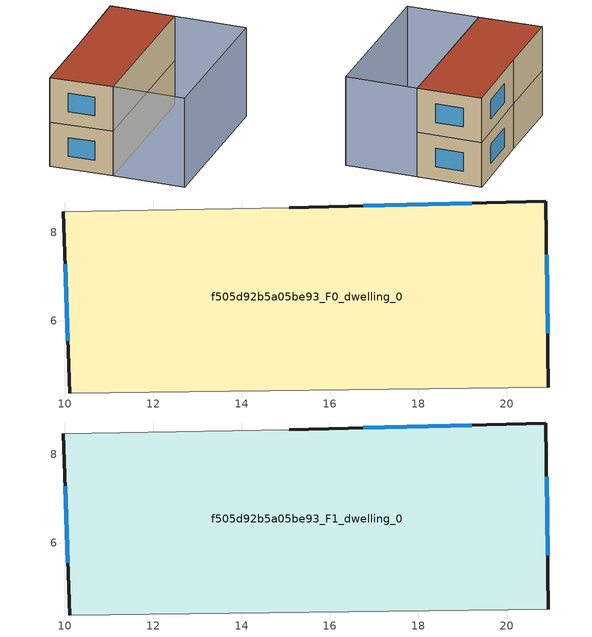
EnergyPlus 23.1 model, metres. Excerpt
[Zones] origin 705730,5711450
f505d92b5a05be93_F0_dwelling_0
 floor ground (EU_floor_Construction): 20.89,8.71 20.94,4.5 10.11,4.37 9.96,8.47 15.08,8.56 z0
 wall outside (EU_wall_Construction): 20.94,4.5 20.89,8.71 15.08,8.56 / 9.96,8.47 10.11,4.37 z0:3
 wall adiabatic (EU_wall_Construction): 10.11,4.37 20.94,4.5 / 15.08,8.56 9.96,8.47 z0:3
 window (EU_Window_Construction): 20.93,5.72 20.9,7.5 / 10,7.29 10.07,5.56 / 19.21,8.67 16.76,8.6 z0.87:2.13
f505d92b5a05be93_F1_dwelling_0
 floor to f505d92b5a05be93_F0_dwelling_0 (EU_floor_Construction): 20.89,8.71 20.94,4.5 10.11,4.37 9.96,8.47 15.08,8.56 z3
 wall outside (EU_wall_Construction): 20.94,4.5 20.89,8.71 15.08,8.56 / 9.96,8.47 10.11,4.37 z3:6
 wall adiabatic (EU_wall_Construction): 10.11,4.37 20.94,4.5 / 15.08,8.56 9.96,8.47 z3:6
 window (EU_Window_Construction): 20.93,5.72 20.9,7.5 / 10,7.29 10.07,5.56 / 19.21,8.67 16.76,8.6 z3.87:5.13
 roof outside (EU_roof_Construction): 20.94,4.5 20.89,8.71 15.08,8.56 9.96,8.47 10.11,4.37 z6
shading: 15.18,8.56 9.96,8.47 / 10.11,4.37 20.94,4.5 / 20.94,4.5 21,-0.16 / 21,-0.16 10.16,-0.28 / 10.16,-0.28 10.11,4.37 z0:6
[Building]
EU S2 Campaign: North Axis=0; Terrain=City; Solar Distribution=FullExterior
[Site:Location]
London: Latitude=51.5; Longitude=-0.5; Time Zone=0; Elevation=25
[SizingPeriod:WeatherFileDays]
AnnualSizingPeriod: Begin Month=1; Begin Day of Month=1; End Month=12; End Day of Month=31; Day of Week for Start Day=Monday; Use Weather File Daylight Saving Period=No; Use Weather File Rain and Snow Indicators=No
[MATERIAL]
EU_InternalMass_Material: Roughness=MediumRough; Thickness=0.1; Conductivity=1; Density=1800; Specific Heat=900; Thermal Absorptance=0.9; Solar Absorptance=0.7; Visible Absorptance=0.7
[MATERIAL:NOMASS] Roughness=MediumRough; Thermal Absorptance=0.9; Solar Absorptance=0.7; Visible Absorptance=0.7
Name | Thermal Resistance
EU_wall_NoMass | 0.724719
EU_roof_NoMass | 2.98947
EU_floor_NoMass | 2.39157
[WINDOWMATERIAL:SIMPLEGLAZINGSYSTEM]
EU_Window_SimpleGlazing: UFactor=2.63425; Solar Heat Gain Coefficient=0.76; Visible Transmittance=0.76
[CONSTRUCTION]
EU_wall_Construction: EU_wall_NoMass
EU_roof_Construction: EU_roof_NoMass
EU_floor_Construction: EU_floor_NoMass
EU_Window_Construction: EU_Window_SimpleGlazing
EU_InternalMass_Construction: EU_InternalMass_Material
[ZONE] Type=1; Multiplier=1; Ceiling Height=autocalculate; Volume=135.406; Floor Area=autocalculate; Part of Total Floor Area=Yes
f505d92b5a05be93_F0_dwelling_0; f505d92b5a05be93_F1_dwelling_0
[INTERNALMASS] Construction=EU_InternalMass_Construction; Surface Area=45.1352
Name | Zone or ZoneList
f505d92b5a05be93_F0_dwelling_0_EU_InternalMass | f505d92b5a05be93_F0_dwelling_0
f505d92b5a05be93_F1_dwelling_0_EU_InternalMass | f505d92b5a05be93_F1_dwelling_0
[OTHEREQUIPMENT] Fuel Type=Electricity; Design Level Calculation Method=Watts/Area; Power per Zone Floor Area=1; Fraction Latent=0; Fraction Radiant=0; Fraction Lost=0; Carbon Dioxide Generation Rate=0; EndUse Subcategory=EU_Step8_InternalGains
Name | Zone or ZoneList or Space or SpaceList | Schedule
EU_Step8_InternalGain_f505d92b5a05be93_F0_dwelling_0_f000 | f505d92b5a05be93_F0_dwelling_0 | EU_Step8_GainSchedule_f505d92b5a05be93_F0_dwelling_0_f000
EU_Step8_InternalGain_f505d92b5a05be93_F1_dwelling_0_f000 | f505d92b5a05be93_F1_dwelling_0 | EU_Step8_GainSchedule_f505d92b5a05be93_F1_dwelling_0_f000
[ZONEVENTILATION:DESIGNFLOWRATE] Schedule=EU_AlwaysOn; Design Flow Rate Calculation Method=AirChanges/Hour; Air Changes per Hour=0.418135; Ventilation Type=Natural; Fan Pressure Rise=0; Fan Total Efficiency=1; Constant Term Coefficient=1; Temperature Term Coefficient=0; Velocity Term Coefficient=0; Velocity Squared Term Coefficient=0; Minimum Indoor Temperature=-100; Maximum Indoor Temperature=100; Delta Temperature=-100; Minimum Outdoor Temperature=-100; Maximum Outdoor Temperature=100; Maximum Wind Speed=40
Name | Zone or ZoneList or Space or SpaceList
EU_ConstantAir_f505d92b5a05be93_F0_dwelling_0 | f505d92b5a05be93_F0_dwelling_0
EU_ConstantAir_f505d92b5a05be93_F1_dwelling_0 | f505d92b5a05be93_F1_dwelling_0
[HVACTEMPLATE:THERMOSTAT] Constant Heating Setpoint=20; Constant Cooling Setpoint=50
EU_HeatOnly_f505d92b5a05be93_F0_dwelling_0; EU_HeatOnly_f505d92b5a05be93_F1_dwelling_0
[HVACTEMPLATE:ZONE:IDEALLOADSAIRSYSTEM] System Availability Schedule=EU_AlwaysOn; Maximum Heating Supply Air Temperature=50; Minimum Cooling Supply Air Temperature=13; Maximum Heating Supply Air Humidity Ratio=0.0156; Minimum Cooling Supply Air Humidity Ratio=0.0077; Heating Limit=NoLimit; Cooling Limit=NoLimit; Heating Availability Schedule=EU_AlwaysOn; Cooling Availability Schedule=EU_CoolingOff; Dehumidification Control Type=ConstantSensibleHeatRatio; Cooling Sensible Heat Ratio=0.7; Dehumidification Setpoint=60; Humidification Control Type=None; Humidification Setpoint=30; Outdoor Air Method=None; Outdoor Air Flow Rate per Person=0.00944; Outdoor Air Flow Rate per Zone Floor Area=0; Outdoor Air Flow Rate per Zone=0; Demand Controlled Ventilation Type=None; Outdoor Air Economizer Type=NoEconomizer; Heat Recovery Type=None; Sensible Heat Recovery Effectiveness=0.7; Latent Heat Recovery Effectiveness=0.65
Name | Template Thermostat
f505d92b5a05be93_F0_dwelling_0 | EU_HeatOnly_f505d92b5a05be93_F0_dwelling_0
f505d92b5a05be93_F1_dwelling_0 | EU_HeatOnly_f505d92b5a05be93_F1_dwelling_0
[SIZING:ZONE] Zone Cooling Design Supply Air Temperature Input Method=SupplyAirTemperature; Zone Cooling Design Supply Air Temperature=13; Zone Heating Design Supply Air Temperature Input Method=SupplyAirTemperature; Zone Heating Design Supply Air Temperature=50; Zone Cooling Design Supply Air Humidity Ratio=0.008; Zone Heating Design Supply Air Humidity Ratio=0.008; Cooling Design Air Flow Method=DesignDay; Cooling Design Air Flow Rate=0; Cooling Minimum Air Flow per Zone Floor Area=0.000762; Cooling Minimum Air Flow=0; Cooling Minimum Air Flow Fraction=0.2; Heating Design Air Flow Method=DesignDay; Heating Design Air Flow Rate=0; Heating Maximum Air Flow per Zone Floor Area=0.002032; Heating Maximum Air Flow=0.141576; Heating Maximum Air Flow Fraction=0.3; Account for Dedicated Outdoor Air System=No; Dedicated Outdoor Air System Control Strategy=NeutralSupplyAir; Dedicated Outdoor Air Low Setpoint Temperature for Design=autosize; Dedicated Outdoor Air High Setpoint Temperature for Design=autosize; Zone Load Sizing Method=Sensible Load Only No Latent Load; Zone Latent Cooling Design Supply Air Humidity Ratio Input Method=HumidityRatioDifference; Zone Cooling Design Supply Air Humidity Ratio Difference=0.005; Zone Latent Heating Design Supply Air Humidity Ratio Input Method=HumidityRatioDifference; Zone Humidification Design Supply Air Humidity Ratio Difference=0.005
f505d92b5a05be93_F0_dwelling_0; f505d92b5a05be93_F1_dwelling_0
[SCHEDULE:CONSTANT]
Name | Hourly Value
EU_AlwaysOn | 1
EU_CoolingOff | 0
[SCHEDULE:FILE] Column Number=1; Rows to Skip at Top=0; Number of Hours of Data=8760; Column Separator=Comma; Interpolate to Timestep=No; Minutes per Item=60; Adjust Schedule for Daylight Savings=Yes
Name | File
EU_Step8_GainSchedule_f505d92b5a05be93_F0_dwelling_0_f000 | ../../schedules/f505d92b5a05be93/f505d92b5a05be93_F0_dwelling_0_f000_gain.csv
EU_Step8_GainSchedule_f505d92b5a05be93_F1_dwelling_0_f000 | ../../schedules/f505d92b5a05be93/f505d92b5a05be93_F1_dwelling_0_f000_gain.csv
